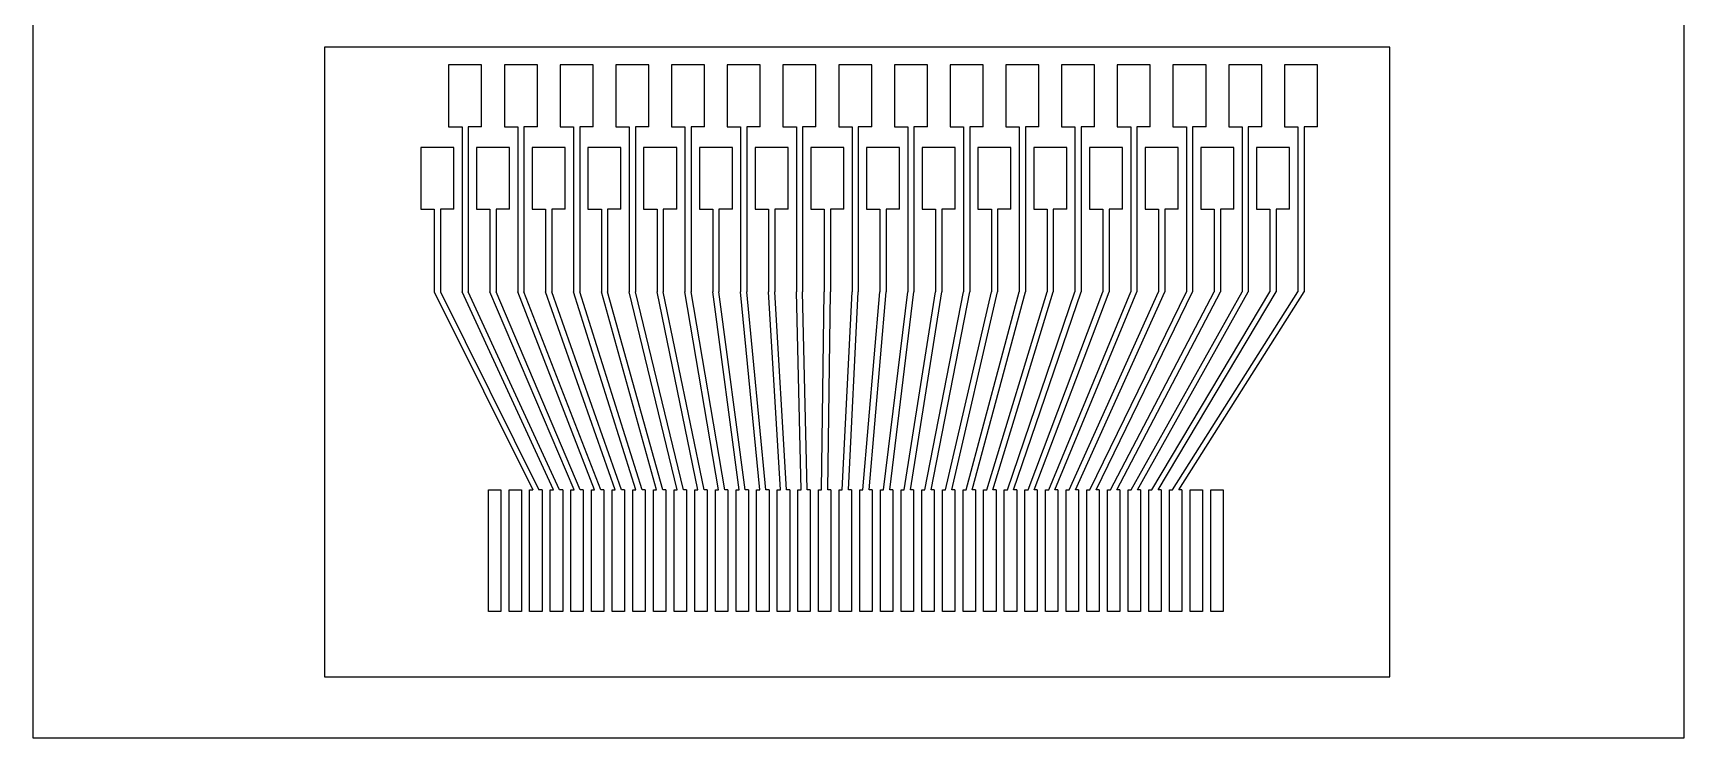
# Model space of a CAD drawing. Header units: inches. Extents: x 15.3 to 55.3, y 12.2 to 82.2.
# Drawn here: x 15.31 to 55.31, y 12.23 to 29.32 of the extents above; entities that cross this region are included whole.
import ezdxf

# ---------------------------------------------------------------- set-up
doc = ezdxf.new("R2010")
doc.units = ezdxf.units.IN
doc.header["$MEASUREMENT"] = 0
doc.layers.add('Foil', color=5, linetype='Continuous')

msp = doc.modelspace()

# ---------------------------------------------------------------- linework, layer by layer
at = {"layer": 'Foil'}
for p, q in [((15.308, 12.23), (15.308, 82.23)), ((55.308, 82.23), (55.308, 12.23)), ((48.181, 28.979), (22.374, 28.979)), ((22.374, 28.979), (22.374, 13.709)), ((48.181, 13.709), (48.181, 28.979)), ((26.178, 28.545), (25.378, 28.545)), ((25.378, 28.545), (25.378, 27.045)), ((26.178, 27.045), (26.178, 28.545)), ((27.528, 28.545), (26.728, 28.545)), ((26.728, 28.545), (26.728, 27.045)), ((27.528, 27.045), (27.528, 28.545)), ((28.878, 28.545), (28.078, 28.545)), ((28.078, 28.545), (28.078, 27.045)), ((28.878, 27.045), (28.878, 28.545)), ((30.228, 28.545), (29.428, 28.545)), ((29.428, 28.545), (29.428, 27.045)), ((30.228, 27.045), (30.228, 28.545)), ((31.578, 28.545), (30.778, 28.545)), ((30.778, 28.545), (30.778, 27.045)), ((31.578, 27.045), (31.578, 28.545)), ((32.928, 28.545), (32.128, 28.545)), ((32.128, 28.545), (32.128, 27.045)), ((32.928, 27.045), (32.928, 28.545)), ((34.278, 28.545), (33.478, 28.545)), ((33.478, 28.545), (33.478, 27.045)), ((34.278, 27.045), (34.278, 28.545)), ((35.628, 28.545), (34.828, 28.545)), ((34.828, 28.545), (34.828, 27.045)), ((35.628, 27.045), (35.628, 28.545)), ((36.978, 28.545), (36.178, 28.545)), ((36.178, 28.545), (36.178, 27.045)), ((36.978, 27.045), (36.978, 28.545)), ((38.328, 28.545), (37.528, 28.545)), ((37.528, 28.545), (37.528, 27.045)), ((38.328, 27.045), (38.328, 28.545)), ((39.678, 28.545), (38.878, 28.545)), ((38.878, 28.545), (38.878, 27.045)), ((39.678, 27.045), (39.678, 28.545)), ((41.028, 28.545), (40.228, 28.545)), ((40.228, 28.545), (40.228, 27.045)), ((41.028, 27.045), (41.028, 28.545)), ((42.378, 28.545), (41.578, 28.545)), ((41.578, 28.545), (41.578, 27.045)), ((42.378, 27.045), (42.378, 28.545)), ((43.728, 28.545), (42.928, 28.545)), ((42.928, 28.545), (42.928, 27.045)), ((43.728, 27.045), (43.728, 28.545)), ((45.078, 28.545), (44.278, 28.545)), ((44.278, 28.545), (44.278, 27.045)), ((45.078, 27.045), (45.078, 28.545)), ((46.428, 28.545), (45.628, 28.545)), ((45.628, 28.545), (45.628, 27.045)), ((46.428, 27.045), (46.428, 28.545)), ((25.378, 27.045), (25.703, 27.045)), ((25.703, 27.045), (25.703, 23.045)), ((26.178, 27.045), (25.853, 27.045)), ((25.853, 27.045), (25.853, 23.045)), ((26.728, 27.045), (27.053, 27.045)), ((27.053, 27.045), (27.053, 23.045)), ((27.528, 27.045), (27.203, 27.045)), ((27.203, 27.045), (27.203, 23.045)), ((28.078, 27.045), (28.403, 27.045)), ((28.403, 27.045), (28.403, 23.045)), ((28.878, 27.045), (28.553, 27.045)), ((28.553, 27.045), (28.553, 23.045)), ((29.428, 27.045), (29.753, 27.045)), ((29.753, 27.045), (29.753, 23.045)), ((30.228, 27.045), (29.903, 27.045)), ((29.903, 27.045), (29.903, 23.045)), ((30.778, 27.045), (31.103, 27.045)), ((31.103, 27.045), (31.103, 23.045)), ((31.578, 27.045), (31.253, 27.045)), ((31.253, 27.045), (31.253, 23.045)), ((32.128, 27.045), (32.453, 27.045)), ((32.453, 27.045), (32.453, 23.045)), ((32.928, 27.045), (32.603, 27.045)), ((32.603, 27.045), (32.603, 23.045)), ((33.478, 27.045), (33.803, 27.045)), ((33.803, 27.045), (33.803, 23.045)), ((34.278, 27.045), (33.953, 27.045)), ((33.953, 27.045), (33.953, 23.045)), ((34.828, 27.045), (35.153, 27.045)), ((35.153, 27.045), (35.153, 23.045)), ((35.628, 27.045), (35.303, 27.045)), ((35.303, 27.045), (35.303, 23.045)), ((36.178, 27.045), (36.503, 27.045)), ((36.503, 27.045), (36.503, 23.045)), ((36.978, 27.045), (36.653, 27.045)), ((36.653, 27.045), (36.653, 23.045)), ((37.528, 27.045), (37.853, 27.045)), ((37.853, 27.045), (37.853, 23.045)), ((38.328, 27.045), (38.003, 27.045)), ((38.003, 27.045), (38.003, 23.045)), ((38.878, 27.045), (39.203, 27.045)), ((39.203, 27.045), (39.203, 23.045)), ((39.678, 27.045), (39.353, 27.045)), ((39.353, 27.045), (39.353, 23.045)), ((40.228, 27.045), (40.553, 27.045)), ((40.553, 27.045), (40.553, 23.045)), ((41.028, 27.045), (40.703, 27.045)), ((40.703, 27.045), (40.703, 23.045)), ((41.578, 27.045), (41.903, 27.045)), ((41.903, 27.045), (41.903, 23.045)), ((42.378, 27.045), (42.053, 27.045)), ((42.053, 27.045), (42.053, 23.045)), ((42.928, 27.045), (43.253, 27.045)), ((43.253, 27.045), (43.253, 23.045)), ((43.728, 27.045), (43.403, 27.045)), ((43.403, 27.045), (43.403, 23.045)), ((44.278, 27.045), (44.603, 27.045)), ((44.603, 27.045), (44.603, 23.045)), ((45.078, 27.045), (44.753, 27.045)), ((44.753, 27.045), (44.753, 23.045)), ((45.628, 27.045), (45.953, 27.045)), ((45.953, 27.045), (45.953, 23.045)), ((46.428, 27.045), (46.103, 27.045)), ((46.103, 27.045), (46.103, 23.045)), ((25.503, 26.545), (24.703, 26.545)), ((24.703, 26.545), (24.703, 25.045)), ((25.503, 25.045), (25.503, 26.545)), ((26.853, 26.545), (26.053, 26.545)), ((26.053, 26.545), (26.053, 25.045)), ((26.853, 25.045), (26.853, 26.545)), ((28.203, 26.545), (27.403, 26.545)), ((27.403, 26.545), (27.403, 25.045)), ((28.203, 25.045), (28.203, 26.545)), ((29.553, 26.545), (28.753, 26.545)), ((28.753, 26.545), (28.753, 25.045)), ((29.553, 25.045), (29.553, 26.545)), ((30.903, 26.545), (30.103, 26.545)), ((30.103, 26.545), (30.103, 25.045)), ((30.903, 25.045), (30.903, 26.545)), ((32.253, 26.545), (31.453, 26.545)), ((31.453, 26.545), (31.453, 25.045)), ((32.253, 25.045), (32.253, 26.545)), ((33.603, 26.545), (32.803, 26.545)), ((32.803, 26.545), (32.803, 25.045)), ((33.603, 25.045), (33.603, 26.545)), ((34.953, 26.545), (34.153, 26.545)), ((34.153, 26.545), (34.153, 25.045)), ((34.953, 25.045), (34.953, 26.545)), ((36.303, 26.545), (35.503, 26.545)), ((35.503, 26.545), (35.503, 25.045)), ((36.303, 25.045), (36.303, 26.545)), ((37.653, 26.545), (36.853, 26.545)), ((36.853, 26.545), (36.853, 25.045)), ((37.653, 25.045), (37.653, 26.545)), ((39.003, 26.545), (38.203, 26.545)), ((38.203, 26.545), (38.203, 25.045)), ((39.003, 25.045), (39.003, 26.545)), ((40.353, 26.545), (39.553, 26.545)), ((39.553, 26.545), (39.553, 25.045)), ((40.353, 25.045), (40.353, 26.545)), ((41.703, 26.545), (40.903, 26.545)), ((40.903, 26.545), (40.903, 25.045)), ((41.703, 25.045), (41.703, 26.545)), ((43.053, 26.545), (42.253, 26.545)), ((42.253, 26.545), (42.253, 25.045)), ((43.053, 25.045), (43.053, 26.545)), ((44.403, 26.545), (43.603, 26.545)), ((43.603, 26.545), (43.603, 25.045)), ((44.403, 25.045), (44.403, 26.545)), ((45.753, 26.545), (44.953, 26.545)), ((44.953, 26.545), (44.953, 25.045)), ((45.753, 25.045), (45.753, 26.545)), ((24.703, 25.045), (25.028, 25.045)), ((25.028, 25.045), (25.028, 23.045)), ((25.503, 25.045), (25.178, 25.045)), ((25.178, 25.045), (25.178, 23.045)), ((26.053, 25.045), (26.378, 25.045)), ((26.378, 25.045), (26.378, 23.045)), ((26.853, 25.045), (26.528, 25.045)), ((26.528, 25.045), (26.528, 23.045)), ((27.403, 25.045), (27.728, 25.045)), ((27.728, 25.045), (27.728, 23.045)), ((28.203, 25.045), (27.878, 25.045)), ((27.878, 25.045), (27.878, 23.045)), ((28.753, 25.045), (29.078, 25.045)), ((29.078, 25.045), (29.078, 23.045)), ((29.553, 25.045), (29.228, 25.045)), ((29.228, 25.045), (29.228, 23.045)), ((30.103, 25.045), (30.428, 25.045)), ((30.428, 25.045), (30.428, 23.045)), ((30.903, 25.045), (30.578, 25.045)), ((30.578, 25.045), (30.578, 23.045)), ((31.453, 25.045), (31.778, 25.045)), ((31.778, 25.045), (31.778, 23.045)), ((32.253, 25.045), (31.928, 25.045)), ((31.928, 25.045), (31.928, 23.045)), ((32.803, 25.045), (33.128, 25.045)), ((33.128, 25.045), (33.128, 23.045)), ((33.603, 25.045), (33.278, 25.045)), ((33.278, 25.045), (33.278, 23.045)), ((34.153, 25.045), (34.478, 25.045)), ((34.478, 25.045), (34.478, 23.045)), ((34.953, 25.045), (34.628, 25.045)), ((34.628, 25.045), (34.628, 23.045)), ((35.503, 25.045), (35.828, 25.045)), ((35.828, 25.045), (35.828, 23.045)), ((36.303, 25.045), (35.978, 25.045)), ((35.978, 25.045), (35.978, 23.045)), ((36.853, 25.045), (37.178, 25.045)), ((37.178, 25.045), (37.178, 23.045)), ((37.653, 25.045), (37.328, 25.045)), ((37.328, 25.045), (37.328, 23.045)), ((38.203, 25.045), (38.528, 25.045)), ((38.528, 25.045), (38.528, 23.045)), ((39.003, 25.045), (38.678, 25.045)), ((38.678, 25.045), (38.678, 23.045)), ((39.553, 25.045), (39.878, 25.045)), ((39.878, 25.045), (39.878, 23.045)), ((40.353, 25.045), (40.028, 25.045)), ((40.028, 25.045), (40.028, 23.045)), ((40.903, 25.045), (41.228, 25.045)), ((41.228, 25.045), (41.228, 23.045)), ((41.703, 25.045), (41.378, 25.045)), ((41.378, 25.045), (41.378, 23.045)), ((42.253, 25.045), (42.578, 25.045)), ((42.578, 25.045), (42.578, 23.045)), ((43.053, 25.045), (42.728, 25.045)), ((42.728, 25.045), (42.728, 23.045)), ((43.603, 25.045), (43.928, 25.045)), ((43.928, 25.045), (43.928, 23.045)), ((44.403, 25.045), (44.078, 25.045)), ((44.078, 25.045), (44.078, 23.045)), ((44.953, 25.045), (45.278, 25.045)), ((45.278, 25.045), (45.278, 23.045)), ((45.753, 25.045), (45.428, 25.045)), ((45.428, 25.045), (45.428, 23.045)), ((25.028, 23.045), (27.416, 18.245)), ((25.178, 23.045), (27.566, 18.245)), ((27.916, 18.245), (25.703, 23.045)), ((28.066, 18.245), (25.853, 23.045)), ((28.416, 18.245), (26.378, 23.045)), ((28.566, 18.245), (26.528, 23.045)), ((28.916, 18.245), (27.053, 23.045)), ((29.066, 18.245), (27.203, 23.045)), ((29.416, 18.245), (27.728, 23.045)), ((29.566, 18.245), (27.878, 23.045)), ((29.916, 18.245), (28.403, 23.045)), ((30.066, 18.245), (28.553, 23.045)), ((30.416, 18.245), (29.078, 23.045)), ((30.566, 18.245), (29.228, 23.045)), ((30.916, 18.245), (29.753, 23.045)), ((31.066, 18.245), (29.903, 23.045)), ((31.416, 18.245), (30.428, 23.045)), ((31.566, 18.245), (30.578, 23.045)), ((31.916, 18.245), (31.103, 23.045)), ((32.066, 18.245), (31.253, 23.045)), ((32.416, 18.245), (31.778, 23.045)), ((32.566, 18.245), (31.928, 23.045)), ((32.916, 18.245), (32.453, 23.045)), ((33.066, 18.245), (32.603, 23.045)), ((33.416, 18.245), (33.128, 23.045)), ((33.566, 18.245), (33.278, 23.045)), ((33.916, 18.245), (33.803, 23.045)), ((34.066, 18.245), (33.953, 23.045)), ((34.416, 18.245), (34.478, 23.045)), ((34.566, 18.245), (34.628, 23.045)), ((34.916, 18.245), (35.153, 23.045)), ((35.066, 18.245), (35.303, 23.045)), ((35.416, 18.245), (35.828, 23.045)), ((35.566, 18.245), (35.978, 23.045)), ((35.916, 18.245), (36.503, 23.045)), ((36.066, 18.245), (36.653, 23.045)), ((36.416, 18.245), (37.178, 23.045)), ((36.566, 18.245), (37.328, 23.045)), ((36.916, 18.245), (37.853, 23.045)), ((37.066, 18.245), (38.003, 23.045)), ((37.416, 18.245), (38.528, 23.045)), ((37.566, 18.245), (38.678, 23.045)), ((37.916, 18.245), (39.203, 23.045)), ((38.066, 18.245), (39.353, 23.045)), ((38.416, 18.245), (39.878, 23.045)), ((38.566, 18.245), (40.028, 23.045)), ((38.916, 18.245), (40.553, 23.045)), ((39.066, 18.245), (40.703, 23.045)), ((39.416, 18.245), (41.228, 23.045)), ((39.566, 18.245), (41.378, 23.045)), ((39.916, 18.245), (41.903, 23.045)), ((40.066, 18.245), (42.053, 23.045)), ((40.416, 18.245), (42.578, 23.045)), ((40.566, 18.245), (42.728, 23.045)), ((40.916, 18.245), (43.253, 23.045)), ((41.066, 18.245), (43.403, 23.045)), ((41.416, 18.245), (43.928, 23.045)), ((41.566, 18.245), (44.078, 23.045)), ((41.916, 18.245), (44.603, 23.045)), ((42.066, 18.245), (44.753, 23.045)), ((42.416, 18.245), (45.278, 23.045)), ((42.566, 18.245), (45.428, 23.045)), ((42.916, 18.245), (45.953, 23.045)), ((43.066, 18.245), (46.103, 23.045)), ((26.341, 15.295), (26.341, 18.245)), ((26.341, 18.245), (26.641, 18.245)), ((26.641, 18.245), (26.641, 15.295)), ((26.841, 15.295), (26.841, 18.245)), ((26.841, 18.245), (27.141, 18.245)), ((27.141, 18.245), (27.141, 15.295)), ((27.341, 15.295), (27.341, 18.245)), ((27.341, 18.245), (27.416, 18.245)), ((27.641, 18.245), (27.566, 18.245)), ((27.641, 18.245), (27.641, 15.295)), ((27.841, 15.295), (27.841, 18.245)), ((27.841, 18.245), (27.916, 18.245)), ((28.141, 18.245), (28.066, 18.245)), ((28.141, 18.245), (28.141, 15.295)), ((28.341, 15.295), (28.341, 18.245)), ((28.341, 18.245), (28.416, 18.245)), ((28.641, 18.245), (28.566, 18.245)), ((28.641, 18.245), (28.641, 15.295)), ((28.841, 15.295), (28.841, 18.245)), ((28.841, 18.245), (28.916, 18.245)), ((29.141, 18.245), (29.066, 18.245)), ((29.141, 18.245), (29.141, 15.295)), ((29.341, 15.295), (29.341, 18.245)), ((29.341, 18.245), (29.416, 18.245)), ((29.641, 18.245), (29.566, 18.245)), ((29.641, 18.245), (29.641, 15.295)), ((29.841, 15.295), (29.841, 18.245)), ((29.841, 18.245), (29.916, 18.245)), ((30.141, 18.245), (30.066, 18.245)), ((30.141, 18.245), (30.141, 15.295)), ((30.341, 15.295), (30.341, 18.245)), ((30.341, 18.245), (30.416, 18.245)), ((30.641, 18.245), (30.566, 18.245)), ((30.641, 18.245), (30.641, 15.295)), ((30.841, 15.295), (30.841, 18.245)), ((30.841, 18.245), (30.916, 18.245)), ((31.141, 18.245), (31.066, 18.245)), ((31.141, 18.245), (31.141, 15.295)), ((31.341, 15.295), (31.341, 18.245)), ((31.341, 18.245), (31.416, 18.245)), ((31.641, 18.245), (31.566, 18.245)), ((31.641, 18.245), (31.641, 15.295)), ((31.841, 15.295), (31.841, 18.245)), ((31.841, 18.245), (31.916, 18.245)), ((32.141, 18.245), (32.066, 18.245)), ((32.141, 18.245), (32.141, 15.295)), ((32.341, 15.295), (32.341, 18.245)), ((32.341, 18.245), (32.416, 18.245)), ((32.641, 18.245), (32.566, 18.245)), ((32.641, 18.245), (32.641, 15.295)), ((32.841, 15.295), (32.841, 18.245)), ((32.841, 18.245), (32.916, 18.245)), ((33.141, 18.245), (33.066, 18.245)), ((33.141, 18.245), (33.141, 15.295)), ((33.341, 15.295), (33.341, 18.245)), ((33.341, 18.245), (33.416, 18.245)), ((33.641, 18.245), (33.566, 18.245)), ((33.641, 18.245), (33.641, 15.295)), ((33.841, 15.295), (33.841, 18.245)), ((33.841, 18.245), (33.916, 18.245)), ((34.141, 18.245), (34.066, 18.245)), ((34.141, 18.245), (34.141, 15.295)), ((34.341, 15.295), (34.341, 18.245)), ((34.341, 18.245), (34.416, 18.245)), ((34.641, 18.245), (34.566, 18.245)), ((34.641, 18.245), (34.641, 15.295)), ((34.841, 15.295), (34.841, 18.245)), ((34.841, 18.245), (34.916, 18.245)), ((35.141, 18.245), (35.066, 18.245)), ((35.141, 18.245), (35.141, 15.295)), ((35.341, 15.295), (35.341, 18.245)), ((35.341, 18.245), (35.416, 18.245)), ((35.641, 18.245), (35.566, 18.245)), ((35.641, 18.245), (35.641, 15.295)), ((35.841, 15.295), (35.841, 18.245)), ((35.841, 18.245), (35.916, 18.245)), ((36.141, 18.245), (36.066, 18.245)), ((36.141, 18.245), (36.141, 15.295)), ((36.341, 15.295), (36.341, 18.245)), ((36.341, 18.245), (36.416, 18.245)), ((36.641, 18.245), (36.566, 18.245)), ((36.641, 18.245), (36.641, 15.295)), ((36.841, 15.295), (36.841, 18.245)), ((36.841, 18.245), (36.916, 18.245)), ((37.141, 18.245), (37.066, 18.245)), ((37.141, 18.245), (37.141, 15.295)), ((37.341, 15.295), (37.341, 18.245)), ((37.341, 18.245), (37.416, 18.245)), ((37.641, 18.245), (37.566, 18.245)), ((37.641, 18.245), (37.641, 15.295)), ((37.841, 15.295), (37.841, 18.245)), ((37.841, 18.245), (37.916, 18.245)), ((38.141, 18.245), (38.066, 18.245)), ((38.141, 18.245), (38.141, 15.295)), ((38.341, 15.295), (38.341, 18.245)), ((38.341, 18.245), (38.416, 18.245)), ((38.641, 18.245), (38.566, 18.245)), ((38.641, 18.245), (38.641, 15.295)), ((38.841, 15.295), (38.841, 18.245)), ((38.841, 18.245), (38.916, 18.245)), ((39.141, 18.245), (39.066, 18.245)), ((39.141, 18.245), (39.141, 15.295)), ((39.341, 15.295), (39.341, 18.245)), ((39.341, 18.245), (39.416, 18.245)), ((39.641, 18.245), (39.566, 18.245)), ((39.641, 18.245), (39.641, 15.295)), ((39.841, 15.295), (39.841, 18.245)), ((39.841, 18.245), (39.916, 18.245)), ((40.141, 18.245), (40.066, 18.245)), ((40.141, 18.245), (40.141, 15.295)), ((40.341, 15.295), (40.341, 18.245)), ((40.341, 18.245), (40.416, 18.245)), ((40.641, 18.245), (40.566, 18.245)), ((40.641, 18.245), (40.641, 15.295)), ((40.841, 15.295), (40.841, 18.245)), ((40.841, 18.245), (40.916, 18.245)), ((41.141, 18.245), (41.066, 18.245)), ((41.141, 18.245), (41.141, 15.295)), ((41.341, 15.295), (41.341, 18.245)), ((41.341, 18.245), (41.416, 18.245)), ((41.641, 18.245), (41.566, 18.245)), ((41.641, 18.245), (41.641, 15.295)), ((41.841, 15.295), (41.841, 18.245)), ((41.841, 18.245), (41.916, 18.245)), ((42.141, 18.245), (42.066, 18.245)), ((42.141, 18.245), (42.141, 15.295)), ((42.341, 15.295), (42.341, 18.245)), ((42.341, 18.245), (42.416, 18.245)), ((42.641, 18.245), (42.566, 18.245)), ((42.641, 18.245), (42.641, 15.295)), ((42.841, 15.295), (42.841, 18.245)), ((42.841, 18.245), (42.916, 18.245)), ((43.141, 18.245), (43.066, 18.245)), ((43.141, 18.245), (43.141, 15.295)), ((43.341, 15.295), (43.341, 18.245)), ((43.341, 18.245), (43.641, 18.245)), ((43.641, 18.245), (43.641, 15.295)), ((43.841, 15.295), (43.841, 18.245)), ((43.841, 18.245), (44.141, 18.245)), ((44.141, 18.245), (44.141, 15.295)), ((26.641, 15.295), (26.341, 15.295)), ((27.141, 15.295), (26.841, 15.295)), ((27.641, 15.295), (27.341, 15.295)), ((28.141, 15.295), (27.841, 15.295)), ((28.641, 15.295), (28.341, 15.295)), ((29.141, 15.295), (28.841, 15.295)), ((29.641, 15.295), (29.341, 15.295)), ((30.141, 15.295), (29.841, 15.295)), ((30.641, 15.295), (30.341, 15.295)), ((31.141, 15.295), (30.841, 15.295)), ((31.641, 15.295), (31.341, 15.295)), ((32.141, 15.295), (31.841, 15.295)), ((32.641, 15.295), (32.341, 15.295)), ((33.141, 15.295), (32.841, 15.295)), ((33.641, 15.295), (33.341, 15.295)), ((34.141, 15.295), (33.841, 15.295)), ((34.641, 15.295), (34.341, 15.295)), ((35.141, 15.295), (34.841, 15.295)), ((35.641, 15.295), (35.341, 15.295)), ((36.141, 15.295), (35.841, 15.295)), ((36.641, 15.295), (36.341, 15.295)), ((37.141, 15.295), (36.841, 15.295)), ((37.641, 15.295), (37.341, 15.295)), ((38.141, 15.295), (37.841, 15.295)), ((38.641, 15.295), (38.341, 15.295)), ((39.141, 15.295), (38.841, 15.295)), ((39.641, 15.295), (39.341, 15.295)), ((40.141, 15.295), (39.841, 15.295)), ((40.641, 15.295), (40.341, 15.295)), ((41.141, 15.295), (40.841, 15.295)), ((41.641, 15.295), (41.341, 15.295)), ((42.141, 15.295), (41.841, 15.295)), ((42.641, 15.295), (42.341, 15.295)), ((43.141, 15.295), (42.841, 15.295)), ((43.641, 15.295), (43.341, 15.295)), ((44.141, 15.295), (43.841, 15.295)), ((22.374, 13.709), (24.52, 13.709)), ((24.52, 13.709), (48.181, 13.709)), ((55.308, 12.23), (15.308, 12.23))]:
    msp.add_line(p, q, dxfattribs=at)

doc.saveas('drawing.dxf')
